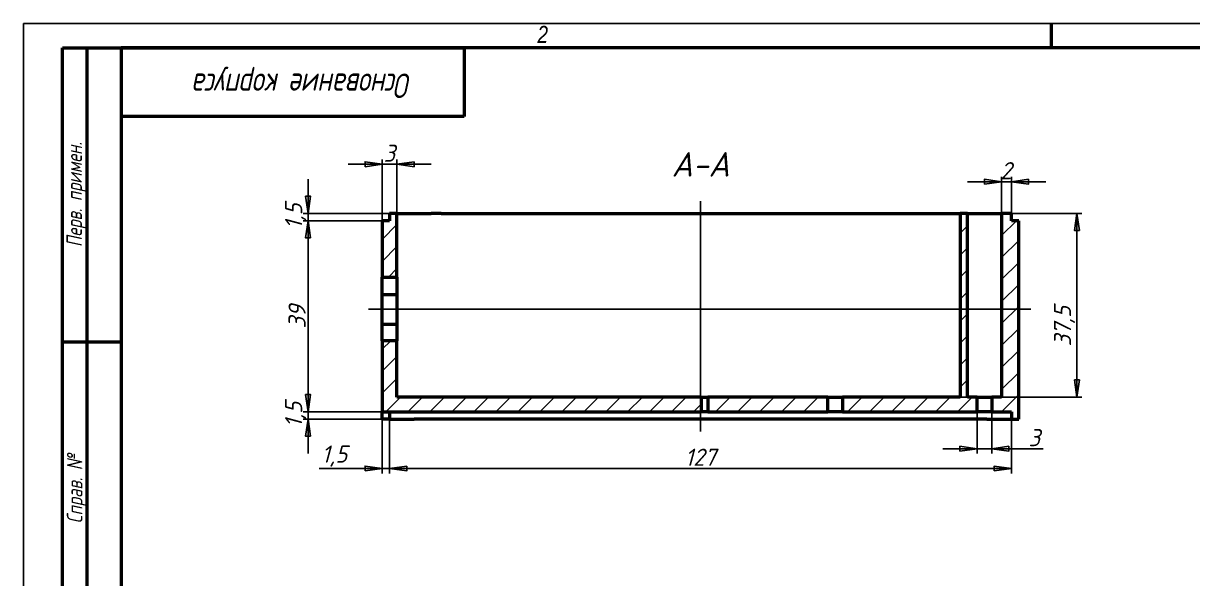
# Model space of a CAD drawing. Header units: millimetres. Extents: x 0 to 420, y 0 to 297.
# Drawn here: x 0 to 238.8, y 183.7 to 297 of the extents above; entities that cross this region are included whole.
import ezdxf
from ezdxf.enums import TextEntityAlignment as Align

# ---------------------------------------------------------------- set-up
doc = ezdxf.new("R2010")
doc.units = ezdxf.units.MM
for name, color, linetype, lineweight in [('Видимый контур (ГОСТ)', 7, 'Continuous', 50), ('Кромка (ГОСТ)', 7, 'Continuous', 50), ('Обозначение (ГОСТ)', 7, 'Continuous', 25), ('Осевая линия (ГОСТ)', 7, 'Continuous', 25), ('Осевая линия ролика', 7, 'Continuous', 25), ('Размер (ГОСТ)', 7, 'Continuous', 25), ('Штриховка (ГОСТ)', 7, 'Continuous', 18), ('Эскизная геометрия (ГОСТ)', 7, 'Continuous', 50)]:
    doc.layers.add(name, color=color, linetype=linetype, lineweight=lineweight)
doc.styles.add('Альтернативный текст (ГОСТ)', font='', dxfattribs={"width": 0.8})
doc.styles.add('Обычный текст (ГОСТ)', font='GOST Common Italic.ttf')
doc.styles.add('Стиль текста110', font='GOST Common Italic.ttf', dxfattribs={"width": 0.8})
doc.styles.add('Стиль текста112', font='GOST Common Italic.ttf', dxfattribs={"width": 0.8})
doc.styles.add('Увеличенный текст (ГОСТ)', font='GOST Common Italic.ttf')
doc.styles.get('Альтернативный текст (ГОСТ)').set_extended_font_data('Arial', italic=True)
doc.dimstyles.new('Обычный (ГОСТ)', dxfattribs={"dimtxt": 3.5, "dimasz": 3.5, "dimexe": 1, "dimexo": 0, "dimgap": 0.5, "dimtad": 1, "dimrnd": 1e-08, "dimtxsty": 'Обычный текст (ГОСТ)', "dimblk": 'Filled-1', "dimcen": 0.09, "dimdle": 15, "dimclrd": 256, "dimclre": 256, "dimclrt": 256, "dimazin": 2, "dimtfac": 0.714286, "dimtdec": 3, "dimtmove": 0, "dimatfit": 3, "dimfxl": 1, "dimtolj": 1, "dimlwd": 25, "dimlwe": 25, "dimarcsym": 0})

# ---------------------------------------------------------------- blocks, each defined once
blk = doc.blocks.new('Filled-1')
at = {"color": 0}
for p, q in [((0, 0), (-1, 0.143)), ((-1, 0.143), (-1, -0.143)), ((-1, 0), (0, 0)), ((-1, -0.143), (0, 0))]:
    blk.add_line(p, q, dxfattribs=at)
at = {"color": 0, "flags": 128}
blk.add_lwpolyline([(-1, -0.143), (0, 0), (-1, 0.143), (-1, -0.143)], dxfattribs=at)
at = {"color": 0}
blk.add_solid([(-1, -0.143), (0, 0), (-1, 0.143), (-1, -0.143)], dxfattribs=at)
blk = doc.blocks.new('*D25')
at = {"layer": 'Defpoints', "color": 0, "linetype": 'Continuous', "transparency": 16777216}
for p in [(73.31, 256.72), (58.15, 217.72), (74.81, 217.72)]:
    blk.add_point(p, dxfattribs=at)
at = {"layer": 'Размер (ГОСТ)', "linetype": 'Continuous', "lineweight": 25, "transparency": 16777216}
for p, q in [((73.31, 256.72), (57.15, 256.72)), ((58.15, 253.22), (58.15, 221.22)), ((74.81, 217.72), (57.15, 217.72))]:
    blk.add_line(p, q, dxfattribs=at)
at = {"layer": 'Размер (ГОСТ)', "linetype": 'Continuous', "lineweight": 25, "transparency": 16777216, "xscale": 3.5, "yscale": 3.5, "zscale": 3.5}
for p, rotation in [((58.15, 256.72), 90), ((58.15, 217.72), 270)]:
    blk.add_blockref('Filled-1', p, dxfattribs=dict(at, rotation=rotation))
at = {"layer": 'Размер (ГОСТ)', "linetype": 'Continuous', "lineweight": 25, "transparency": 16777216, "insert": (54.15, 234.71), "char_height": 3.5, "attachment_point": 1, "rotation": 90, "style": 'Обычный текст (ГОСТ)'}
blk.add_mtext('\\A1;39', dxfattribs=at)
blk = doc.blocks.new('*D26')
at = {"layer": 'Defpoints', "color": 0, "linetype": 'Continuous', "transparency": 16777216}
for p in [(194.81, 217.72), (197.81, 217.72), (197.81, 210.19)]:
    blk.add_point(p, dxfattribs=at)
at = {"layer": 'Размер (ГОСТ)', "linetype": 'Continuous', "lineweight": 25, "transparency": 16777216}
for p, q in [((194.81, 217.72), (194.81, 209.19)), ((197.81, 217.72), (197.81, 209.19)), ((191.31, 210.19), (187.81, 210.19)), ((194.81, 210.19), (197.81, 210.19)), ((201.31, 210.19), (208.3, 210.19))]:
    blk.add_line(p, q, dxfattribs=at)
at = {"layer": 'Размер (ГОСТ)', "linetype": 'Continuous', "lineweight": 25, "transparency": 16777216, "xscale": 3.5, "yscale": 3.5, "zscale": 3.5}
blk.add_blockref('Filled-1', (194.81, 210.19), dxfattribs=at)
at = {"layer": 'Размер (ГОСТ)', "linetype": 'Continuous', "lineweight": 25, "transparency": 16777216, "xscale": 3.5, "yscale": 3.5, "zscale": 3.5, "rotation": 180}
blk.add_blockref('Filled-1', (197.81, 210.19), dxfattribs=at)
at = {"layer": 'Размер (ГОСТ)', "linetype": 'Continuous', "lineweight": 25, "transparency": 16777216, "insert": (205.31, 214.19), "char_height": 3.5, "attachment_point": 1, "style": 'Обычный текст (ГОСТ)'}
blk.add_mtext('\\A1;3', dxfattribs=at)
blk = doc.blocks.new('*D27')
at = {"layer": 'Defpoints', "color": 0, "linetype": 'Continuous', "transparency": 16777216}
for p in [(191.31, 258.22), (215.2, 258.22), (191.31, 220.72)]:
    blk.add_point(p, dxfattribs=at)
at = {"layer": 'Размер (ГОСТ)', "linetype": 'Continuous', "lineweight": 25, "transparency": 16777216}
for p, q in [((191.31, 258.22), (216.2, 258.22)), ((215.2, 224.22), (215.2, 254.72)), ((191.31, 220.72), (216.2, 220.72))]:
    blk.add_line(p, q, dxfattribs=at)
at = {"layer": 'Размер (ГОСТ)', "linetype": 'Continuous', "lineweight": 25, "transparency": 16777216, "xscale": 3.5, "yscale": 3.5, "zscale": 3.5}
for p, rotation in [((215.2, 258.22), 90), ((215.2, 220.72), 270)]:
    blk.add_blockref('Filled-1', p, dxfattribs=dict(at, rotation=rotation))
at = {"layer": 'Размер (ГОСТ)', "linetype": 'Continuous', "lineweight": 25, "transparency": 16777216, "insert": (210.5, 231.05), "char_height": 3.5, "attachment_point": 1, "rotation": 90, "style": 'Обычный текст (ГОСТ)'}
blk.add_mtext('\\A1;37,5', dxfattribs=at)
blk = doc.blocks.new('*D28')
at = {"layer": 'Defpoints', "color": 0, "linetype": 'Continuous', "transparency": 16777216}
for p in [(74.81, 216.22), (201.81, 216.22), (201.81, 206.14)]:
    blk.add_point(p, dxfattribs=at)
at = {"layer": 'Размер (ГОСТ)', "linetype": 'Continuous', "lineweight": 25, "transparency": 16777216}
for p, q in [((74.81, 216.22), (74.81, 205.14)), ((201.81, 216.22), (201.81, 205.14)), ((78.31, 206.14), (198.31, 206.14))]:
    blk.add_line(p, q, dxfattribs=at)
at = {"layer": 'Размер (ГОСТ)', "linetype": 'Continuous', "lineweight": 25, "transparency": 16777216, "xscale": 3.5, "yscale": 3.5, "zscale": 3.5, "rotation": 180}
blk.add_blockref('Filled-1', (74.81, 206.14), dxfattribs=at)
at = {"layer": 'Размер (ГОСТ)', "linetype": 'Continuous', "lineweight": 25, "transparency": 16777216, "xscale": 3.5, "yscale": 3.5, "zscale": 3.5}
blk.add_blockref('Filled-1', (201.81, 206.14), dxfattribs=at)
at = {"layer": 'Размер (ГОСТ)', "linetype": 'Continuous', "lineweight": 25, "transparency": 16777216, "insert": (135.14, 210.19), "char_height": 3.5, "attachment_point": 1, "style": 'Обычный текст (ГОСТ)'}
blk.add_mtext('\\A1;127', dxfattribs=at)
blk = doc.blocks.new('*D29')
at = {"layer": 'Defpoints', "color": 0, "linetype": 'Continuous', "transparency": 16777216}
for p in [(73.31, 216.22), (74.81, 216.22), (74.81, 206.14)]:
    blk.add_point(p, dxfattribs=at)
at = {"layer": 'Размер (ГОСТ)', "linetype": 'Continuous', "lineweight": 25, "transparency": 16777216}
for p, q in [((73.31, 216.22), (73.31, 205.14)), ((74.81, 216.22), (74.81, 205.14)), ((69.81, 206.14), (60.42, 206.14)), ((74.81, 206.14), (73.31, 206.14)), ((78.31, 206.14), (81.81, 206.14))]:
    blk.add_line(p, q, dxfattribs=at)
at = {"layer": 'Размер (ГОСТ)', "linetype": 'Continuous', "lineweight": 25, "transparency": 16777216, "xscale": 3.5, "yscale": 3.5, "zscale": 3.5}
blk.add_blockref('Filled-1', (73.31, 206.14), dxfattribs=at)
at = {"layer": 'Размер (ГОСТ)', "linetype": 'Continuous', "lineweight": 25, "transparency": 16777216, "xscale": 3.5, "yscale": 3.5, "zscale": 3.5, "rotation": 180}
blk.add_blockref('Filled-1', (74.81, 206.14), dxfattribs=at)
at = {"layer": 'Размер (ГОСТ)', "linetype": 'Continuous', "lineweight": 25, "transparency": 16777216, "insert": (60.92, 210.84), "char_height": 3.5, "attachment_point": 1, "style": 'Обычный текст (ГОСТ)'}
blk.add_mtext('\\A1;1,5', dxfattribs=at)
blk = doc.blocks.new('*D30')
at = {"layer": 'Defpoints', "color": 0, "linetype": 'Continuous', "transparency": 16777216}
for p in [(73.31, 217.72), (58.15, 216.22), (73.31, 216.22)]:
    blk.add_point(p, dxfattribs=at)
at = {"layer": 'Размер (ГОСТ)', "linetype": 'Continuous', "lineweight": 25, "transparency": 16777216}
for p, q in [((58.15, 221.22), (58.15, 224.72)), ((73.31, 217.72), (57.15, 217.72)), ((58.15, 217.72), (58.15, 216.22)), ((73.31, 216.22), (57.15, 216.22)), ((58.15, 212.72), (58.15, 209.22))]:
    blk.add_line(p, q, dxfattribs=at)
at = {"layer": 'Размер (ГОСТ)', "linetype": 'Continuous', "lineweight": 25, "transparency": 16777216, "xscale": 3.5, "yscale": 3.5, "zscale": 3.5}
for p, rotation in [((58.15, 217.72), 270), ((58.15, 216.22), 90)]:
    blk.add_blockref('Filled-1', p, dxfattribs=dict(at, rotation=rotation))
at = {"layer": 'Размер (ГОСТ)', "linetype": 'Continuous', "lineweight": 25, "transparency": 16777216, "insert": (53.45, 214.52), "char_height": 3.5, "attachment_point": 1, "rotation": 90, "style": 'Обычный текст (ГОСТ)'}
blk.add_mtext('\\A1;1,5', dxfattribs=at)
blk = doc.blocks.new('*D31')
at = {"layer": 'Defpoints', "color": 0, "linetype": 'Continuous', "transparency": 16777216}
for p in [(76.31, 258.22), (58.15, 256.72), (73.31, 256.72)]:
    blk.add_point(p, dxfattribs=at)
at = {"layer": 'Размер (ГОСТ)', "linetype": 'Continuous', "lineweight": 25, "transparency": 16777216}
for p, q in [((58.15, 261.72), (58.15, 265.22)), ((76.31, 258.22), (57.15, 258.22)), ((58.15, 258.22), (58.15, 256.72)), ((73.31, 256.72), (57.15, 256.72)), ((58.15, 253.22), (58.15, 249.72))]:
    blk.add_line(p, q, dxfattribs=at)
at = {"layer": 'Размер (ГОСТ)', "linetype": 'Continuous', "lineweight": 25, "transparency": 16777216, "xscale": 3.5, "yscale": 3.5, "zscale": 3.5}
for p, rotation in [((58.15, 258.22), 270), ((58.15, 256.72), 90)]:
    blk.add_blockref('Filled-1', p, dxfattribs=dict(at, rotation=rotation))
at = {"layer": 'Размер (ГОСТ)', "linetype": 'Continuous', "lineweight": 25, "transparency": 16777216, "insert": (53.45, 255.02), "char_height": 3.5, "attachment_point": 1, "rotation": 90, "style": 'Обычный текст (ГОСТ)'}
blk.add_mtext('\\A1;1,5', dxfattribs=at)
blk = doc.blocks.new('*D32')
at = {"layer": 'Defpoints', "color": 0, "linetype": 'Continuous', "transparency": 16777216}
for p in [(76.31, 268.25), (76.31, 258.22), (73.31, 256.72)]:
    blk.add_point(p, dxfattribs=at)
at = {"layer": 'Размер (ГОСТ)', "linetype": 'Continuous', "lineweight": 25, "transparency": 16777216}
for p, q in [((69.81, 268.25), (66.31, 268.25)), ((73.31, 256.72), (73.31, 269.25)), ((73.31, 268.25), (76.31, 268.25)), ((76.31, 258.22), (76.31, 269.25)), ((79.81, 268.25), (83.31, 268.25))]:
    blk.add_line(p, q, dxfattribs=at)
at = {"layer": 'Размер (ГОСТ)', "linetype": 'Continuous', "lineweight": 25, "transparency": 16777216, "xscale": 3.5, "yscale": 3.5, "zscale": 3.5}
blk.add_blockref('Filled-1', (73.31, 268.25), dxfattribs=at)
at = {"layer": 'Размер (ГОСТ)', "linetype": 'Continuous', "lineweight": 25, "transparency": 16777216, "xscale": 3.5, "yscale": 3.5, "zscale": 3.5, "rotation": 180}
blk.add_blockref('Filled-1', (76.31, 268.25), dxfattribs=at)
at = {"layer": 'Размер (ГОСТ)', "linetype": 'Continuous', "lineweight": 25, "transparency": 16777216, "insert": (73.57, 272.25), "char_height": 3.5, "attachment_point": 1, "style": 'Обычный текст (ГОСТ)'}
blk.add_mtext('\\A1;3', dxfattribs=at)
blk = doc.blocks.new('*D33')
at = {"layer": 'Defpoints', "color": 0, "linetype": 'Continuous', "transparency": 16777216}
for p in [(199.81, 264.69), (199.81, 258.22), (201.81, 258.22)]:
    blk.add_point(p, dxfattribs=at)
at = {"layer": 'Размер (ГОСТ)', "linetype": 'Continuous', "lineweight": 25, "transparency": 16777216}
for p, q in [((199.81, 258.22), (199.81, 265.69)), ((201.81, 258.22), (201.81, 265.69)), ((196.31, 264.69), (192.81, 264.69)), ((201.81, 264.69), (199.81, 264.69)), ((205.31, 264.69), (208.81, 264.69))]:
    blk.add_line(p, q, dxfattribs=at)
at = {"layer": 'Размер (ГОСТ)', "linetype": 'Continuous', "lineweight": 25, "transparency": 16777216, "xscale": 3.5, "yscale": 3.5, "zscale": 3.5}
blk.add_blockref('Filled-1', (199.81, 264.69), dxfattribs=at)
at = {"layer": 'Размер (ГОСТ)', "linetype": 'Continuous', "lineweight": 25, "transparency": 16777216, "xscale": 3.5, "yscale": 3.5, "zscale": 3.5, "rotation": 180}
blk.add_blockref('Filled-1', (201.81, 264.69), dxfattribs=at)
at = {"layer": 'Размер (ГОСТ)', "linetype": 'Continuous', "lineweight": 25, "transparency": 16777216, "insert": (199.57, 268.69), "char_height": 3.5, "attachment_point": 1, "style": 'Обычный текст (ГОСТ)'}
blk.add_mtext('\\A1;2', dxfattribs=at)
blk = doc.blocks.new('ГОСТ - Доп. графы 2')
at = {"layer": 'Эскизная геометрия (ГОСТ)'}
for p, q in [((-12, 0), (-12, 120)), ((-12, 120), (0, 120)), ((-7, 0), (-7, 120)), ((-12, 60), (0, 60)), ((0, 0), (-12, 0))]:
    blk.add_line(p, q, dxfattribs=at)
at = {"layer": 'Обозначение (ГОСТ)', "char_height": 3.17, "attachment_point": 5, "rotation": 90, "style": 'Альтернативный текст (ГОСТ)'}
for s, insert, width in [('\\fGOST Common|b0|i1;\\H3.1700;Перв. примен.', (-9.19, 90.05), 60.0143), ('\\fGOST Common|b0|i1;\\H3.1700;Справ. №', (-9.1, 30), 59.9357)]:
    blk.add_mtext(s, dxfattribs=dict(at, insert=insert, width=width))
at = {"layer": 'Обозначение (ГОСТ)', "style": 'Стиль текста112', "width": 0.8}
for tag, p in [('Первичная_применяемость', (-3.65, 90.03)), ('Справочный_номер', (-3.55, 30.02))]:
    blk.add_attdef(tag, text='', height=3.17, rotation=90, dxfattribs=at).set_placement(p, align=Align.MIDDLE_CENTER)
blk = doc.blocks.new('ГОСТ - Доп. графы 3')
at = {"layer": 'Эскизная геометрия (ГОСТ)'}
for p, q in [((0, 0), (70, 0)), ((70, 0), (70, -14)), ((70, -14), (0, -14))]:
    blk.add_line(p, q, dxfattribs=at)
at = {"layer": 'Обозначение (ГОСТ)', "style": 'Стиль текста110', "width": 0.8}
blk.add_attdef('ОБОЗНАЧЕНИЕ_001', (59.33, -5.22), '', height=5, rotation=180, dxfattribs=at)
blk = doc.blocks.new('Рамки ГОСТ_ граница 297x420')
at = {"layer": 'Кромка (ГОСТ)', "lineweight": 25}
for p, q in [((0, 0), (0, 297)), ((0, 297), (420, 297))]:
    blk.add_line(p, q, dxfattribs=at)
at = {"layer": 'Кромка (ГОСТ)'}
for p, q in [((210, 292), (210, 297)), ((415, 292), (20, 292)), ((20, 292), (20, 5))]:
    blk.add_line(p, q, dxfattribs=at)
at = {"layer": 'Кромка (ГОСТ)', "insert": (105, 296.5), "char_height": 3.5, "attachment_point": 1, "style": 'Альтернативный текст (ГОСТ)'}
blk.add_mtext('\\A1;\\fArial|b0|i1;\\H3.5000;2', dxfattribs=at)

msp = doc.modelspace()

# ---------------------------------------------------------------- hatches: boundary and pattern name
at = {"layer": 'Штриховка (ГОСТ)'}
h = msp.add_hatch(dxfattribs=at)
h.set_pattern_fill('ANSI31', color=256, scale=25.4, style=0)
h.set_pattern_definition([(45, (0, 0), (-2.245064, 2.245064), [])])
h.paths.add_polyline_path([(138.4351, 220.7194), (138.4351, 217.7194), (73.3139, 217.7194), (73.3139, 232.2194), (76.3139, 232.2194), (76.3139, 220.7194)])
h.paths.add_polyline_path([(201.8139, 217.7194), (201.8139, 216.2194), (203.3139, 216.2194), (203.3139, 256.7194), (201.8139, 256.7194), (201.8139, 258.2194), (199.8139, 258.2194), (199.8139, 220.7194), (197.8139, 220.7194), (197.8139, 217.7194)])
h.paths.add_polyline_path([(74.8139, 258.2194), (74.8139, 256.7194), (73.3139, 256.7194), (73.3139, 245.2194), (76.3139, 245.2194), (76.3139, 258.2194)])
h.paths.add_polyline_path([(139.8139, 217.7194), (164.3139, 217.7194), (164.3139, 220.7194), (139.8139, 220.7194)])
h.paths.add_polyline_path([(167.3139, 217.7194), (194.8139, 217.7194), (194.8139, 220.7194), (192.8139, 220.7194), (192.8139, 258.2194), (191.3139, 258.2194), (191.3139, 220.7194), (167.3139, 220.7194)])

# ---------------------------------------------------------------- linework, layer by layer
at = {"layer": 'Видимый контур (ГОСТ)'}
for p, q in [((74.8139, 258.2194), (74.8139, 256.7194)), ((76.3139, 258.2194), (74.8139, 258.2194)), ((76.3139, 245.2194), (76.3139, 258.2194)), ((76.3139, 258.2194), (83.3139, 258.2194)), ((85.3139, 258.2194), (83.3139, 258.2194)), ((85.3139, 258.2194), (191.3139, 258.2194)), ((192.8139, 258.2194), (191.3139, 258.2194)), ((191.3139, 258.2194), (191.3139, 220.7194)), ((192.8139, 220.7194), (192.8139, 258.2194)), ((192.8139, 258.2194), (199.8139, 258.2194)), ((201.8139, 258.2194), (199.8139, 258.2194)), ((199.8139, 258.2194), (199.8139, 220.7194)), ((201.8139, 256.7194), (201.8139, 258.2194)), ((74.8139, 256.7194), (73.3139, 256.7194)), ((73.3139, 256.7194), (73.3139, 245.2194)), ((203.3139, 256.7194), (201.8139, 256.7194)), ((203.3139, 216.2194), (203.3139, 256.7194)), ((73.3139, 245.2194), (76.3139, 245.2194)), ((73.3139, 241.634), (73.3139, 245.2194)), ((76.3139, 245.2194), (76.3139, 241.634)), ((73.3139, 235.634), (73.3139, 241.634)), ((73.3139, 241.634), (76.3139, 241.634)), ((76.3139, 241.634), (76.3139, 235.634)), ((73.3139, 232.2194), (73.3139, 235.634)), ((73.3139, 235.634), (76.3139, 235.634)), ((76.3139, 235.634), (76.3139, 232.2194)), ((76.3139, 232.2194), (73.3139, 232.2194)), ((73.3139, 232.2194), (73.3139, 217.7194)), ((76.3139, 220.7194), (76.3139, 232.2194)), ((138.4351, 220.7194), (76.3139, 220.7194)), ((138.4351, 220.7194), (138.4351, 217.7194)), ((138.4351, 220.7194), (139.8139, 220.7194)), ((164.3139, 220.7194), (139.8139, 220.7194)), ((139.8139, 220.7194), (139.8139, 217.7194)), ((164.3139, 217.7194), (164.3139, 220.7194)), ((164.3139, 220.7194), (167.3139, 220.7194)), ((191.3139, 220.7194), (167.3139, 220.7194)), ((167.3139, 220.7194), (167.3139, 217.7194)), ((194.8139, 220.7194), (192.8139, 220.7194)), ((194.8139, 217.7194), (194.8139, 220.7194)), ((194.8139, 220.7194), (197.8139, 220.7194)), ((199.8139, 220.7194), (197.8139, 220.7194)), ((197.8139, 220.7194), (197.8139, 217.7194)), ((73.3139, 217.7194), (138.4351, 217.7194)), ((73.3139, 216.2194), (73.3139, 217.7194)), ((74.8139, 217.7194), (74.8139, 216.2194)), ((139.8139, 217.7194), (138.4351, 217.7194)), ((139.8139, 217.7194), (164.3139, 217.7194)), ((167.3139, 217.7194), (164.3139, 217.7194)), ((167.3139, 217.7194), (194.8139, 217.7194)), ((197.8139, 217.7194), (194.8139, 217.7194)), ((197.8139, 217.7194), (201.8139, 217.7194)), ((201.8139, 217.7194), (201.8139, 216.2194)), ((74.8139, 216.2194), (73.3139, 216.2194)), ((74.8139, 216.2194), (79.8139, 216.2194)), ((196.8139, 216.2194), (79.8139, 216.2194)), ((196.8139, 216.2194), (201.8139, 216.2194)), ((201.8139, 216.2194), (203.3139, 216.2194))]:
    msp.add_line(p, q, dxfattribs=at)
at = {"layer": 'Осевая линия (ГОСТ)', "linetype": 'Continuous'}
msp.add_line((138.3139, 260.7194), (138.3139, 213.7194), dxfattribs=at)
at = {"layer": 'Осевая линия ролика'}
msp.add_line((70.4839, 238.634), (205.7886, 238.634), dxfattribs=at)

# ---------------------------------------------------------------- block references
for name, p in [('Рамки ГОСТ_ граница 297x420', (0, 0)), ('ГОСТ - Доп. графы 2', (20, 172))]:
    msp.add_blockref(name, p)
msp.add_blockref('ГОСТ - Доп. графы 3', (20, 292)).add_auto_attribs({'ОБОЗНАЧЕНИЕ_001': 'Основание корпуса'})

# ---------------------------------------------------------------- texts
at = {"layer": 'Обозначение (ГОСТ)', "insert": (132.4143, 265.7185), "char_height": 5, "attachment_point": 7, "style": 'Увеличенный текст (ГОСТ)'}
msp.add_mtext('A-A', dxfattribs=at)

# ---------------------------------------------------------------- dimensions: what is measured, and where the dimension line sits
at = {"layer": 'Размер (ГОСТ)', "linetype": 'Continuous', "lineweight": 25}
for base, p1, p2, angle, override, picture, middle in [((76.3139, 268.251), (73.3139, 256.7194), (76.3139, 258.2194), 180, {"dimgap": 0.5, "dimdec": 2, "dimtol": 0, "dimlim": 0, "dimtp": 0, "dimtm": 0, "dimtdec": 3, "dimtofl": 1, "dimatfit": 1}, '*D32', (74.8139, 268.251)), ((199.8139, 264.6857), (201.8139, 258.2194), (199.8139, 258.2194), 180, {"dimgap": 0.5, "dimdec": 2, "dimtol": 0, "dimlim": 0, "dimtp": 0, "dimtm": 0, "dimtdec": 3, "dimtofl": 1, "dimatfit": 1}, '*D33', (200.8139, 264.6857)), ((58.1522, 256.7194), (76.3139, 258.2194), (73.3139, 256.7194), 90, {"dimgap": 0.5, "dimdec": 2, "dimtol": 0, "dimlim": 0, "dimtp": 0, "dimtm": 0, "dimtdec": 3, "dimtofl": 1, "dimatfit": 1}, '*D31', (58.1522, 257.4694)), ((215.2024, 258.2194), (191.3139, 220.7194), (191.3139, 258.2194), 90, {"dimgap": 0.5, "dimdec": 2, "dimtol": 0, "dimlim": 0, "dimtp": 0, "dimtm": 0, "dimtdec": 3, "dimtofl": 0, "dimatfit": 1}, '*D27', (215.2024, 235.4563)), ((58.1522, 217.7194), (73.3139, 256.7194), (74.8139, 217.7194), 90, {"dimgap": 0.5, "dimdec": 2, "dimtol": 0, "dimlim": 0, "dimtp": 0, "dimtm": 0, "dimtdec": 3, "dimtofl": 0, "dimatfit": 1}, '*D25', (58.1522, 237.2194)), ((58.1522, 216.2194), (73.3139, 217.7194), (73.3139, 216.2194), 90, {"dimgap": 0.5, "dimdec": 2, "dimtol": 0, "dimlim": 0, "dimtp": 0, "dimtm": 0, "dimtdec": 3, "dimtofl": 1, "dimatfit": 1}, '*D30', (58.1522, 216.9694)), ((197.8139, 210.1907), (194.8139, 217.7194), (197.8139, 217.7194), 180, {"dimgap": 0.5, "dimdec": 2, "dimtol": 0, "dimlim": 0, "dimtp": 0, "dimtm": 0, "dimtdec": 3, "dimtofl": 1, "dimatfit": 1}, '*D26', (206.5548, 210.1907)), ((74.8139, 206.1437), (73.3139, 216.2194), (74.8139, 216.2194), 180, {"dimgap": 0.5, "dimdec": 2, "dimtol": 0, "dimlim": 0, "dimtp": 0, "dimtm": 0, "dimtdec": 3, "dimtofl": 1, "dimatfit": 1}, '*D29', (63.3679, 206.1437)), ((201.8139, 206.1437), (74.8139, 216.2194), (201.8139, 216.2194), 180, {"dimgap": 0.5, "dimdec": 2, "dimtol": 0, "dimlim": 0, "dimtp": 0, "dimtm": 0, "dimtdec": 3, "dimtofl": 0, "dimatfit": 1}, '*D28', (138.3139, 206.1437))]:
    dim = msp.add_linear_dim(base=base, p1=p1, p2=p2, angle=angle, dimstyle='Обычный (ГОСТ)', override=override, dxfattribs=at)
    dim.commit()
    dim.dimension.update_dxf_attribs({"geometry": picture, "text_midpoint": middle, "dimtype": 160})

doc.saveas('drawing.dxf')
